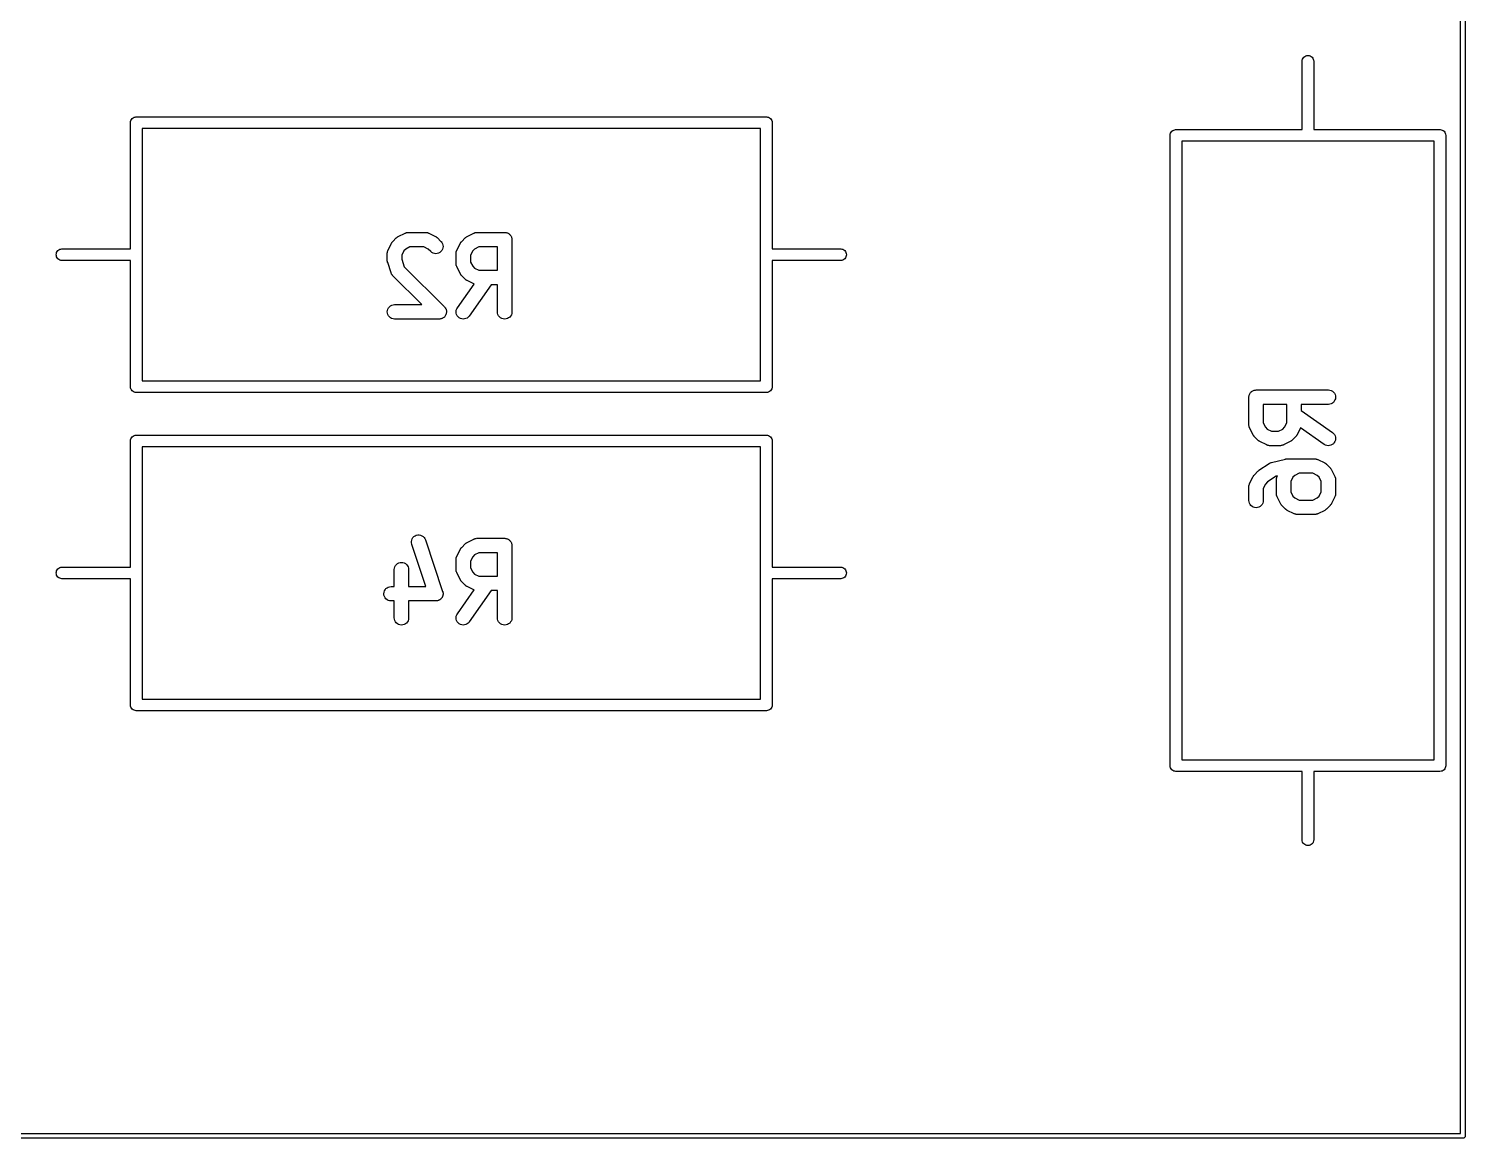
# Model space of a CAD drawing. Extents: x 19 to 116, y -142 to -17.
# Drawn here: x 100.52 to 115.42, y -142.26 to -130.75 of the extents above; entities that cross this region are included whole.
import ezdxf

# ---------------------------------------------------------------- set-up
doc = ezdxf.new("R2010")
doc.units = 0
doc.layers.add('BLACK', color=7, linetype='CONTINUOUS')

msp = doc.modelspace()

# ---------------------------------------------------------------- linework, layer by layer
at = {"layer": 'BLACK', "linetype": 'CONTINUOUS'}
for p, q in [((115.425, -16.6812), (115.425, -142.239)), ((115.375, -142.215), (115.375, -16.705)), ((113.742, -131.055), (113.749, -131.045)), ((113.749, -131.045), (113.759, -131.038)), ((113.759, -131.038), (113.769, -131.032)), ((113.769, -131.032), (113.78, -131.029)), ((113.78, -131.029), (113.792, -131.028)), ((113.792, -131.028), (113.804, -131.029)), ((113.804, -131.029), (113.815, -131.032)), ((113.815, -131.032), (113.825, -131.038)), ((113.825, -131.038), (113.835, -131.045)), ((113.835, -131.045), (113.842, -131.055)), ((113.732, -131.085), (113.733, -131.076)), ((113.732, -131.798), (113.732, -131.085)), ((113.733, -131.076), (113.736, -131.065)), ((113.736, -131.065), (113.742, -131.055)), ((113.842, -131.055), (113.848, -131.065)), ((113.848, -131.065), (113.851, -131.076)), ((113.851, -131.076), (113.852, -131.085)), ((113.852, -131.085), (113.852, -131.798)), ((101.572, -131.726), (101.573, -131.714)), ((101.572, -131.729), (101.572, -131.726)), ((101.572, -133.036), (101.572, -131.729)), ((101.573, -131.714), (101.576, -131.703)), ((101.576, -131.703), (101.582, -131.693)), ((101.582, -131.693), (101.589, -131.683)), ((101.589, -131.683), (101.599, -131.676)), ((101.599, -131.676), (101.609, -131.67)), ((101.609, -131.67), (101.62, -131.667)), ((101.62, -131.667), (101.629, -131.666)), ((101.629, -131.666), (101.629, -131.666)), ((101.629, -131.666), (101.632, -131.666)), ((101.632, -131.666), (101.635, -131.666)), ((101.635, -131.666), (108.169, -131.666)), ((101.692, -131.786), (101.692, -133.093)), ((108.112, -131.786), (101.692, -131.786)), ((108.112, -133.093), (108.112, -131.786)), ((108.169, -131.666), (108.172, -131.666)), ((108.172, -131.666), (108.175, -131.666)), ((108.175, -131.666), (108.175, -131.666)), ((108.175, -131.666), (108.184, -131.667)), ((108.184, -131.667), (108.195, -131.67)), ((108.195, -131.67), (108.205, -131.676)), ((108.205, -131.676), (108.215, -131.683)), ((108.215, -131.683), (108.222, -131.693)), ((108.222, -131.693), (108.228, -131.703)), ((108.228, -131.703), (108.231, -131.714)), ((108.231, -131.714), (108.232, -131.726)), ((108.232, -131.726), (108.232, -131.729)), ((108.232, -131.729), (108.232, -133.036)), ((112.362, -131.858), (112.363, -131.846)), ((112.362, -131.861), (112.362, -131.858)), ((112.362, -138.395), (112.362, -131.861)), ((112.363, -131.846), (112.366, -131.835)), ((112.366, -131.835), (112.372, -131.825)), ((112.372, -131.825), (112.379, -131.815)), ((112.379, -131.815), (112.389, -131.808)), ((112.389, -131.808), (112.399, -131.802)), ((112.399, -131.802), (112.41, -131.799)), ((112.41, -131.799), (112.419, -131.798)), ((112.419, -131.798), (112.419, -131.798)), ((112.419, -131.798), (112.422, -131.798)), ((112.422, -131.798), (112.425, -131.798)), ((112.425, -131.798), (113.732, -131.798)), ((113.789, -131.918), (112.482, -131.918)), ((112.482, -131.918), (112.482, -138.338)), ((113.792, -131.918), (113.789, -131.918)), ((113.795, -131.918), (113.792, -131.918)), ((115.102, -131.918), (113.795, -131.918)), ((113.852, -131.798), (115.159, -131.798)), ((115.102, -138.338), (115.102, -131.918)), ((115.159, -131.798), (115.162, -131.798)), ((115.162, -131.798), (115.165, -131.798)), ((115.165, -131.798), (115.165, -131.798)), ((115.165, -131.798), (115.174, -131.799)), ((115.174, -131.799), (115.185, -131.802)), ((115.185, -131.802), (115.195, -131.808)), ((115.195, -131.808), (115.205, -131.815)), ((115.205, -131.815), (115.212, -131.825)), ((115.212, -131.825), (115.218, -131.835)), ((115.218, -131.835), (115.221, -131.846)), ((115.221, -131.846), (115.222, -131.858)), ((115.222, -131.858), (115.222, -131.861)), ((115.222, -131.861), (115.222, -138.395)), ((104.246, -133.049), (104.281, -132.977)), ((104.281, -132.977), (104.282, -132.976)), ((104.282, -132.976), (104.284, -132.973)), ((104.284, -132.973), (104.286, -132.969)), ((104.286, -132.969), (104.288, -132.967)), ((104.288, -132.967), (104.29, -132.964)), ((104.29, -132.964), (104.293, -132.961)), ((104.293, -132.961), (104.295, -132.958)), ((104.295, -132.958), (104.331, -132.922)), ((104.331, -132.922), (104.332, -132.921)), ((104.332, -132.921), (104.335, -132.919)), ((104.335, -132.919), (104.338, -132.916)), ((104.338, -132.916), (104.341, -132.914)), ((104.341, -132.914), (104.343, -132.912)), ((104.343, -132.912), (104.347, -132.91)), ((104.347, -132.91), (104.351, -132.908)), ((104.351, -132.908), (104.422, -132.872)), ((104.422, -132.872), (104.423, -132.872)), ((104.423, -132.872), (104.425, -132.871)), ((104.425, -132.871), (104.427, -132.87)), ((104.427, -132.87), (104.432, -132.868)), ((104.432, -132.868), (104.437, -132.867)), ((104.437, -132.867), (104.439, -132.866)), ((104.439, -132.866), (104.441, -132.866)), ((104.441, -132.866), (104.446, -132.865)), ((104.446, -132.865), (104.451, -132.864)), ((104.451, -132.864), (104.453, -132.864)), ((104.453, -132.864), (104.456, -132.864)), ((104.456, -132.864), (104.634, -132.864)), ((104.634, -132.864), (104.635, -132.864)), ((104.635, -132.864), (104.637, -132.865)), ((104.637, -132.865), (104.64, -132.864)), ((104.64, -132.864), (104.645, -132.865)), ((104.645, -132.865), (104.65, -132.866)), ((104.65, -132.866), (104.652, -132.867)), ((104.652, -132.867), (104.654, -132.867)), ((104.654, -132.867), (104.659, -132.869)), ((104.659, -132.869), (104.664, -132.87)), ((104.664, -132.87), (104.666, -132.871)), ((104.666, -132.871), (104.668, -132.872)), ((104.668, -132.872), (104.739, -132.908)), ((104.739, -132.908), (104.74, -132.908)), ((104.74, -132.908), (104.744, -132.911)), ((104.744, -132.911), (104.747, -132.913)), ((104.747, -132.913), (104.75, -132.915)), ((104.75, -132.915), (104.752, -132.916)), ((104.752, -132.916), (104.755, -132.919)), ((104.755, -132.919), (104.759, -132.922)), ((104.759, -132.922), (104.794, -132.958)), ((104.794, -132.958), (104.795, -132.958)), ((104.795, -132.958), (104.804, -132.97)), ((104.804, -132.97), (104.811, -132.983)), ((104.811, -132.983), (104.815, -132.997)), ((104.96, -133.049), (104.996, -132.977)), ((104.996, -132.976), (104.998, -132.973)), ((104.996, -132.977), (104.996, -132.976)), ((104.998, -132.973), (105, -132.969)), ((105, -132.969), (105.002, -132.967)), ((105.002, -132.967), (105.004, -132.964)), ((105.004, -132.964), (105.007, -132.961)), ((105.007, -132.961), (105.01, -132.958)), ((105.01, -132.958), (105.045, -132.922)), ((105.045, -132.922), (105.046, -132.921)), ((105.046, -132.921), (105.049, -132.919)), ((105.049, -132.919), (105.052, -132.916)), ((105.052, -132.916), (105.055, -132.914)), ((105.055, -132.914), (105.058, -132.912)), ((105.058, -132.912), (105.061, -132.91)), ((105.061, -132.91), (105.065, -132.908)), ((105.065, -132.908), (105.136, -132.872)), ((105.136, -132.872), (105.137, -132.872)), ((105.137, -132.872), (105.139, -132.871)), ((105.139, -132.871), (105.141, -132.87)), ((105.141, -132.87), (105.146, -132.868)), ((105.146, -132.868), (105.151, -132.867)), ((105.151, -132.867), (105.153, -132.866)), ((105.153, -132.866), (105.155, -132.866)), ((105.155, -132.866), (105.16, -132.865)), ((105.16, -132.865), (105.165, -132.864)), ((105.165, -132.864), (105.168, -132.864)), ((105.168, -132.864), (105.17, -132.864)), ((105.17, -132.864), (105.456, -132.864)), ((105.456, -132.864), (105.456, -132.864)), ((105.456, -132.864), (105.456, -132.864)), ((105.456, -132.864), (105.457, -132.864)), ((105.456, -132.864), (105.456, -132.864)), ((105.457, -132.864), (105.464, -132.865)), ((105.464, -132.865), (105.471, -132.866)), ((105.471, -132.866), (105.471, -132.866)), ((105.471, -132.866), (105.471, -132.866)), ((105.471, -132.866), (105.478, -132.868)), ((105.478, -132.868), (105.485, -132.87)), ((105.485, -132.87), (105.485, -132.87)), ((105.485, -132.87), (105.485, -132.87)), ((105.485, -132.87), (105.491, -132.874)), ((105.491, -132.874), (105.498, -132.877)), ((105.498, -132.877), (105.498, -132.877)), ((105.498, -132.877), (105.498, -132.877)), ((105.498, -132.877), (105.503, -132.882)), ((105.503, -132.882), (105.509, -132.886)), ((105.509, -132.886), (105.509, -132.887)), ((105.509, -132.887), (105.509, -132.887)), ((105.509, -132.887), (105.514, -132.892)), ((105.514, -132.892), (105.518, -132.898)), ((105.518, -132.898), (105.518, -132.898)), ((105.518, -132.898), (105.518, -132.898)), ((105.518, -132.898), (105.522, -132.904)), ((105.522, -132.904), (105.525, -132.911)), ((105.525, -132.911), (105.525, -132.911)), ((105.525, -132.911), (105.525, -132.911)), ((105.525, -132.911), (105.527, -132.918)), ((105.527, -132.918), (105.529, -132.925)), ((105.529, -132.925), (105.529, -132.925)), ((105.529, -132.925), (105.529, -132.925)), ((105.529, -132.925), (105.53, -132.932)), ((105.53, -132.932), (105.531, -132.939)), ((105.531, -132.939), (105.531, -133.689)), ((100.802, -133.096), (100.803, -133.084)), ((100.803, -133.108), (100.802, -133.096)), ((100.803, -133.084), (100.806, -133.073)), ((100.806, -133.119), (100.803, -133.108)), ((100.806, -133.073), (100.812, -133.063)), ((100.812, -133.129), (100.806, -133.119)), ((100.812, -133.063), (100.819, -133.053)), ((100.819, -133.139), (100.812, -133.129)), ((100.819, -133.053), (100.829, -133.046)), ((100.829, -133.046), (100.839, -133.04)), ((100.839, -133.04), (100.85, -133.037)), ((100.85, -133.037), (100.859, -133.036)), ((100.859, -133.036), (101.572, -133.036)), ((101.692, -133.093), (101.692, -133.096)), ((101.692, -133.096), (101.692, -133.099)), ((101.692, -133.099), (101.692, -134.406)), ((104.238, -133.077), (104.239, -133.072)), ((104.238, -133.079), (104.238, -133.077)), ((104.238, -133.081), (104.238, -133.079)), ((104.238, -133.082), (104.238, -133.081)), ((104.238, -133.154), (104.238, -133.082)), ((104.239, -133.067), (104.24, -133.064)), ((104.239, -133.072), (104.239, -133.067)), ((104.24, -133.062), (104.242, -133.057)), ((104.24, -133.064), (104.24, -133.062)), ((104.242, -133.057), (104.244, -133.053)), ((104.244, -133.053), (104.245, -133.051)), ((104.245, -133.051), (104.246, -133.049)), ((104.41, -133.055), (104.388, -133.1)), ((104.388, -133.1), (104.388, -133.141)), ((104.429, -133.037), (104.41, -133.055)), ((104.473, -133.014), (104.429, -133.037)), ((104.616, -133.014), (104.473, -133.014)), ((104.661, -133.037), (104.616, -133.014)), ((104.688, -133.064), (104.661, -133.037)), ((104.7, -133.073), (104.688, -133.064)), ((104.712, -133.08), (104.7, -133.073)), ((104.726, -133.084), (104.712, -133.08)), ((104.741, -133.086), (104.726, -133.084)), ((104.756, -133.084), (104.741, -133.086)), ((104.77, -133.08), (104.756, -133.084)), ((104.783, -133.073), (104.77, -133.08)), ((104.794, -133.064), (104.783, -133.073)), ((104.803, -133.053), (104.794, -133.064)), ((104.81, -133.04), (104.803, -133.053)), ((104.815, -133.026), (104.81, -133.04)), ((104.815, -132.997), (104.816, -133.011)), ((104.816, -133.011), (104.815, -133.026)), ((104.952, -133.077), (104.953, -133.072)), ((104.952, -133.079), (104.952, -133.077)), ((104.952, -133.081), (104.952, -133.079)), ((104.952, -133.082), (104.952, -133.081)), ((104.952, -133.189), (104.952, -133.082)), ((104.953, -133.072), (104.954, -133.067)), ((104.954, -133.064), (104.955, -133.062)), ((104.954, -133.067), (104.954, -133.064)), ((104.955, -133.062), (104.957, -133.057)), ((104.957, -133.057), (104.958, -133.053)), ((104.958, -133.053), (104.959, -133.051)), ((104.959, -133.051), (104.96, -133.049)), ((105.124, -133.055), (105.102, -133.1)), ((105.102, -133.1), (105.102, -133.172)), ((105.143, -133.037), (105.124, -133.055)), ((105.188, -133.014), (105.143, -133.037)), ((105.381, -133.014), (105.188, -133.014)), ((105.381, -133.257), (105.381, -133.014)), ((108.112, -133.096), (108.112, -133.093)), ((108.112, -133.099), (108.112, -133.096)), ((108.112, -134.406), (108.112, -133.099)), ((108.232, -133.036), (108.945, -133.036)), ((108.945, -133.036), (108.954, -133.037)), ((108.954, -133.037), (108.965, -133.04)), ((108.965, -133.04), (108.975, -133.046)), ((108.975, -133.046), (108.985, -133.053)), ((108.985, -133.053), (108.992, -133.063)), ((108.992, -133.129), (108.985, -133.139)), ((108.992, -133.063), (108.998, -133.073)), ((108.998, -133.119), (108.992, -133.129)), ((108.998, -133.073), (109.001, -133.084)), ((109.001, -133.108), (108.998, -133.119)), ((109.001, -133.084), (109.002, -133.096)), ((109.002, -133.096), (109.001, -133.108)), ((100.829, -133.146), (100.819, -133.139)), ((100.839, -133.152), (100.829, -133.146)), ((100.85, -133.155), (100.839, -133.152)), ((100.859, -133.156), (100.85, -133.155)), ((101.572, -133.156), (100.859, -133.156)), ((101.572, -134.463), (101.572, -133.156)), ((104.238, -133.158), (104.238, -133.154)), ((104.238, -133.162), (104.238, -133.158)), ((104.239, -133.165), (104.238, -133.162)), ((104.239, -133.168), (104.239, -133.165)), ((104.24, -133.172), (104.239, -133.168)), ((104.241, -133.176), (104.24, -133.172)), ((104.242, -133.177), (104.241, -133.176)), ((104.277, -133.284), (104.242, -133.177)), ((104.388, -133.141), (104.414, -133.22)), ((104.414, -133.22), (104.83, -133.636)), ((104.952, -133.191), (104.952, -133.189)), ((104.952, -133.194), (104.952, -133.191)), ((104.953, -133.199), (104.952, -133.194)), ((104.953, -133.204), (104.953, -133.199)), ((104.954, -133.206), (104.953, -133.204)), ((104.954, -133.208), (104.954, -133.206)), ((104.956, -133.213), (104.954, -133.208)), ((104.958, -133.218), (104.956, -133.213)), ((104.959, -133.22), (104.958, -133.218)), ((104.959, -133.222), (104.959, -133.22)), ((104.96, -133.223), (104.959, -133.222)), ((104.996, -133.294), (104.96, -133.223)), ((105.102, -133.172), (105.124, -133.216)), ((105.124, -133.216), (105.143, -133.235)), ((105.143, -133.235), (105.188, -133.257)), ((105.188, -133.257), (105.381, -133.257)), ((108.945, -133.156), (108.232, -133.156)), ((108.232, -133.156), (108.232, -134.463)), ((108.954, -133.155), (108.945, -133.156)), ((108.965, -133.152), (108.954, -133.155)), ((108.975, -133.146), (108.965, -133.152)), ((108.985, -133.139), (108.975, -133.146)), ((104.278, -133.286), (104.277, -133.284)), ((104.279, -133.289), (104.278, -133.286)), ((104.281, -133.293), (104.279, -133.289)), ((104.283, -133.298), (104.281, -133.293)), ((104.285, -133.3), (104.283, -133.298)), ((104.286, -133.302), (104.285, -133.3)), ((104.289, -133.306), (104.286, -133.302)), ((104.292, -133.31), (104.289, -133.306)), ((104.293, -133.311), (104.292, -133.31)), ((104.295, -133.313), (104.293, -133.311)), ((104.295, -133.314), (104.295, -133.313)), ((104.596, -133.614), (104.295, -133.314)), ((104.966, -133.646), (105.138, -133.4)), ((104.998, -133.298), (104.996, -133.294)), ((105, -133.302), (104.998, -133.298)), ((105.002, -133.304), (105, -133.302)), ((105.003, -133.307), (105.002, -133.304)), ((105.006, -133.31), (105.003, -133.307)), ((105.009, -133.313), (105.006, -133.31)), ((105.01, -133.314), (105.009, -133.313)), ((105.045, -133.349), (105.01, -133.314)), ((105.049, -133.352), (105.045, -133.349)), ((105.052, -133.355), (105.049, -133.352)), ((105.054, -133.357), (105.052, -133.355)), ((105.057, -133.359), (105.054, -133.357)), ((105.06, -133.361), (105.057, -133.359)), ((105.064, -133.363), (105.06, -133.361)), ((105.065, -133.364), (105.064, -133.363)), ((105.136, -133.399), (105.065, -133.364)), ((105.316, -133.407), (105.088, -133.732)), ((105.138, -133.4), (105.136, -133.399)), ((105.381, -133.407), (105.316, -133.407)), ((105.381, -133.689), (105.381, -133.407)), ((104.238, -133.689), (104.239, -133.674)), ((104.239, -133.703), (104.238, -133.689)), ((104.239, -133.674), (104.244, -133.66)), ((104.243, -133.717), (104.239, -133.703)), ((104.25, -133.73), (104.243, -133.717)), ((104.244, -133.66), (104.251, -133.647)), ((104.259, -133.742), (104.25, -133.73)), ((104.251, -133.647), (104.26, -133.636)), ((104.26, -133.636), (104.271, -133.627)), ((104.271, -133.627), (104.284, -133.62)), ((104.284, -133.62), (104.298, -133.616)), ((104.298, -133.616), (104.313, -133.614)), ((104.313, -133.614), (104.596, -133.614)), ((104.83, -133.636), (104.831, -133.637)), ((104.831, -133.637), (104.831, -133.637)), ((104.831, -133.637), (104.831, -133.637)), ((104.831, -133.637), (104.831, -133.637)), ((104.831, -133.637), (104.835, -133.643)), ((104.835, -133.643), (104.84, -133.648)), ((104.843, -133.725), (104.839, -133.731)), ((104.84, -133.648), (104.84, -133.648)), ((104.84, -133.648), (104.84, -133.648)), ((104.84, -133.648), (104.843, -133.655)), ((104.843, -133.655), (104.847, -133.661)), ((104.846, -133.719), (104.843, -133.725)), ((104.848, -133.711), (104.846, -133.718)), ((104.846, -133.718), (104.846, -133.718)), ((104.846, -133.718), (104.846, -133.719)), ((104.847, -133.661), (104.847, -133.661)), ((104.847, -133.661), (104.847, -133.661)), ((104.847, -133.661), (104.849, -133.668)), ((104.85, -133.705), (104.848, -133.711)), ((104.849, -133.668), (104.851, -133.675)), ((104.851, -133.697), (104.85, -133.704)), ((104.85, -133.704), (104.85, -133.704)), ((104.85, -133.704), (104.85, -133.705)), ((104.851, -133.675), (104.851, -133.675)), ((104.851, -133.675), (104.851, -133.675)), ((104.851, -133.675), (104.851, -133.683)), ((104.851, -133.683), (104.852, -133.69)), ((104.852, -133.69), (104.851, -133.697)), ((104.852, -133.69), (104.852, -133.69)), ((104.852, -133.69), (104.852, -133.69)), ((104.952, -133.687), (104.954, -133.673)), ((104.953, -133.702), (104.952, -133.687)), ((104.957, -133.716), (104.953, -133.702)), ((104.954, -133.673), (104.958, -133.659)), ((104.964, -133.729), (104.957, -133.716)), ((104.958, -133.659), (104.966, -133.646)), ((104.973, -133.741), (104.964, -133.729)), ((105.382, -133.704), (105.381, -133.689)), ((105.386, -133.718), (105.382, -133.704)), ((105.393, -133.731), (105.386, -133.718)), ((105.525, -133.719), (105.517, -133.732)), ((105.529, -133.705), (105.525, -133.719)), ((105.531, -133.69), (105.529, -133.705)), ((105.531, -133.689), (105.531, -133.69)), ((104.27, -133.751), (104.259, -133.742)), ((104.283, -133.758), (104.27, -133.751)), ((104.297, -133.763), (104.283, -133.758)), ((104.312, -133.764), (104.297, -133.763)), ((104.313, -133.764), (104.312, -133.764)), ((104.777, -133.764), (104.313, -133.764)), ((104.784, -133.764), (104.777, -133.764)), ((104.791, -133.763), (104.784, -133.764)), ((104.792, -133.763), (104.791, -133.763)), ((104.791, -133.763), (104.791, -133.763)), ((104.798, -133.761), (104.792, -133.763)), ((104.805, -133.759), (104.798, -133.761)), ((104.806, -133.759), (104.805, -133.759)), ((104.805, -133.759), (104.805, -133.759)), ((104.812, -133.755), (104.806, -133.759)), ((104.818, -133.752), (104.812, -133.755)), ((104.819, -133.752), (104.818, -133.752)), ((104.818, -133.752), (104.818, -133.752)), ((104.824, -133.747), (104.819, -133.752)), ((104.83, -133.743), (104.824, -133.747)), ((104.834, -133.737), (104.83, -133.743)), ((104.83, -133.743), (104.83, -133.743)), ((104.83, -133.743), (104.83, -133.743)), ((104.839, -133.731), (104.834, -133.737)), ((104.839, -133.731), (104.839, -133.731)), ((104.839, -133.731), (104.839, -133.731)), ((104.984, -133.75), (104.973, -133.741)), ((104.996, -133.758), (104.984, -133.75)), ((105.01, -133.762), (104.996, -133.758)), ((105.025, -133.764), (105.01, -133.762)), ((105.039, -133.763), (105.025, -133.764)), ((105.053, -133.759), (105.039, -133.763)), ((105.067, -133.753), (105.053, -133.759)), ((105.078, -133.744), (105.067, -133.753)), ((105.088, -133.733), (105.078, -133.744)), ((105.088, -133.732), (105.088, -133.733)), ((105.402, -133.742), (105.393, -133.731)), ((105.414, -133.751), (105.402, -133.742)), ((105.427, -133.758), (105.414, -133.751)), ((105.44, -133.763), (105.427, -133.758)), ((105.455, -133.764), (105.44, -133.763)), ((105.47, -133.763), (105.455, -133.764)), ((105.484, -133.759), (105.47, -133.763)), ((105.497, -133.752), (105.484, -133.759)), ((105.508, -133.743), (105.497, -133.752)), ((105.517, -133.732), (105.508, -133.743)), ((101.572, -134.466), (101.572, -134.463)), ((101.573, -134.478), (101.572, -134.466)), ((101.692, -134.406), (108.112, -134.406)), ((108.232, -134.469), (108.231, -134.478)), ((108.232, -134.463), (108.232, -134.466)), ((108.232, -134.466), (108.232, -134.469)), ((108.232, -134.469), (108.232, -134.469)), ((101.576, -134.489), (101.573, -134.478)), ((101.58, -134.496), (101.576, -134.489)), ((101.582, -134.499), (101.58, -134.496)), ((101.589, -134.509), (101.582, -134.499)), ((101.599, -134.516), (101.589, -134.509)), ((101.609, -134.522), (101.599, -134.516)), ((101.62, -134.525), (101.609, -134.522)), ((101.632, -134.526), (101.62, -134.525)), ((101.635, -134.526), (101.632, -134.526)), ((108.169, -134.526), (101.635, -134.526)), ((108.172, -134.526), (108.169, -134.526)), ((108.184, -134.525), (108.172, -134.526)), ((108.195, -134.522), (108.184, -134.525)), ((108.205, -134.516), (108.195, -134.522)), ((108.215, -134.509), (108.205, -134.516)), ((108.222, -134.499), (108.215, -134.509)), ((108.228, -134.489), (108.222, -134.499)), ((108.231, -134.478), (108.228, -134.489)), ((113.179, -134.573), (113.18, -134.566)), ((113.179, -134.574), (113.179, -134.573)), ((113.179, -134.86), (113.179, -134.574)), ((113.179, -134.574), (113.179, -134.574)), ((113.179, -134.574), (113.179, -134.574)), ((113.179, -134.574), (113.179, -134.574)), ((113.18, -134.566), (113.181, -134.559)), ((113.181, -134.559), (113.183, -134.552)), ((113.181, -134.559), (113.181, -134.559)), ((113.181, -134.559), (113.181, -134.559)), ((113.183, -134.552), (113.185, -134.545)), ((113.185, -134.545), (113.189, -134.539)), ((113.185, -134.545), (113.185, -134.545)), ((113.185, -134.545), (113.185, -134.545)), ((113.189, -134.539), (113.192, -134.532)), ((113.192, -134.532), (113.197, -134.527)), ((113.192, -134.532), (113.192, -134.532)), ((113.192, -134.532), (113.192, -134.532)), ((113.197, -134.527), (113.201, -134.521)), ((113.201, -134.521), (113.202, -134.521)), ((113.202, -134.521), (113.207, -134.516)), ((113.202, -134.521), (113.202, -134.521)), ((113.207, -134.516), (113.213, -134.512)), ((113.213, -134.512), (113.219, -134.508)), ((113.213, -134.512), (113.213, -134.512)), ((113.213, -134.512), (113.213, -134.512)), ((113.219, -134.508), (113.226, -134.505)), ((113.226, -134.505), (113.233, -134.503)), ((113.226, -134.505), (113.226, -134.505)), ((113.226, -134.505), (113.226, -134.505)), ((113.233, -134.503), (113.24, -134.501)), ((113.24, -134.501), (113.247, -134.5)), ((113.24, -134.501), (113.24, -134.501)), ((113.24, -134.501), (113.24, -134.501)), ((113.247, -134.5), (113.254, -134.499)), ((113.254, -134.499), (114.004, -134.499)), ((114.004, -134.499), (114.005, -134.499)), ((114.005, -134.499), (114.02, -134.501)), ((114.02, -134.501), (114.034, -134.505)), ((114.034, -134.505), (114.047, -134.513)), ((114.047, -134.513), (114.058, -134.522)), ((114.066, -134.616), (114.057, -134.628)), ((114.058, -134.522), (114.067, -134.533)), ((114.073, -134.603), (114.066, -134.616)), ((114.067, -134.533), (114.074, -134.546)), ((114.078, -134.59), (114.073, -134.603)), ((114.074, -134.546), (114.078, -134.56)), ((114.078, -134.56), (114.079, -134.575)), ((114.079, -134.575), (114.078, -134.59)), ((113.329, -134.649), (113.329, -134.842)), ((113.572, -134.649), (113.329, -134.649)), ((113.572, -134.842), (113.572, -134.649)), ((114.004, -134.649), (113.722, -134.649)), ((113.722, -134.649), (113.722, -134.714)), ((113.722, -134.714), (114.047, -134.942)), ((114.019, -134.648), (114.004, -134.649)), ((114.033, -134.644), (114.019, -134.648)), ((114.046, -134.637), (114.033, -134.644)), ((114.057, -134.628), (114.046, -134.637)), ((113.179, -134.862), (113.179, -134.86)), ((113.179, -134.865), (113.179, -134.862)), ((113.18, -134.87), (113.179, -134.865)), ((113.181, -134.875), (113.18, -134.87)), ((113.181, -134.877), (113.181, -134.875)), ((113.182, -134.879), (113.181, -134.877)), ((113.183, -134.884), (113.182, -134.879)), ((113.185, -134.889), (113.183, -134.884)), ((113.186, -134.891), (113.185, -134.889)), ((113.187, -134.893), (113.186, -134.891)), ((113.187, -134.894), (113.187, -134.893)), ((113.223, -134.965), (113.187, -134.894)), ((113.329, -134.842), (113.352, -134.887)), ((113.352, -134.887), (113.37, -134.906)), ((113.37, -134.906), (113.415, -134.928)), ((113.487, -134.928), (113.531, -134.906)), ((113.531, -134.906), (113.55, -134.887)), ((113.55, -134.887), (113.572, -134.842)), ((113.714, -134.894), (113.679, -134.965)), ((113.715, -134.892), (113.714, -134.894)), ((113.961, -135.064), (113.715, -134.892)), ((101.572, -135.028), (101.573, -135.016)), ((101.572, -135.031), (101.572, -135.028)), ((101.572, -136.338), (101.572, -135.031)), ((101.573, -135.016), (101.576, -135.005)), ((101.576, -135.005), (101.582, -134.995)), ((101.582, -134.995), (101.589, -134.985)), ((101.589, -134.985), (101.599, -134.978)), ((101.599, -134.978), (101.609, -134.972)), ((101.609, -134.972), (101.62, -134.969)), ((101.62, -134.969), (101.629, -134.968)), ((101.629, -134.968), (101.629, -134.968)), ((101.629, -134.968), (101.632, -134.968)), ((101.632, -134.968), (101.635, -134.968)), ((101.635, -134.968), (108.169, -134.968)), ((108.169, -134.968), (108.172, -134.968)), ((108.172, -134.968), (108.175, -134.968)), ((108.175, -134.968), (108.175, -134.968)), ((108.175, -134.968), (108.184, -134.969)), ((108.184, -134.969), (108.195, -134.972)), ((108.195, -134.972), (108.205, -134.978)), ((108.205, -134.978), (108.215, -134.985)), ((108.215, -134.985), (108.222, -134.995)), ((108.222, -134.995), (108.228, -135.005)), ((108.228, -135.005), (108.231, -135.016)), ((108.231, -135.016), (108.232, -135.028)), ((108.232, -135.028), (108.232, -135.031)), ((108.232, -135.031), (108.232, -136.338)), ((113.225, -134.969), (113.223, -134.965)), ((113.227, -134.972), (113.225, -134.969)), ((113.229, -134.975), (113.227, -134.972)), ((113.231, -134.978), (113.229, -134.975)), ((113.234, -134.981), (113.231, -134.978)), ((113.236, -134.984), (113.234, -134.981)), ((113.237, -134.985), (113.236, -134.984)), ((113.273, -135.02), (113.237, -134.985)), ((113.276, -135.023), (113.273, -135.02)), ((113.279, -135.026), (113.276, -135.023)), ((113.282, -135.028), (113.279, -135.026)), ((113.284, -135.03), (113.282, -135.028)), ((113.288, -135.032), (113.284, -135.03)), ((113.291, -135.034), (113.288, -135.032)), ((113.292, -135.034), (113.291, -135.034)), ((113.364, -135.07), (113.292, -135.034)), ((113.366, -135.071), (113.364, -135.07)), ((113.368, -135.072), (113.366, -135.071)), ((113.415, -134.928), (113.487, -134.928)), ((113.535, -135.071), (113.533, -135.072)), ((113.537, -135.071), (113.535, -135.071)), ((113.538, -135.07), (113.537, -135.071)), ((113.609, -135.034), (113.538, -135.07)), ((113.613, -135.032), (113.609, -135.034)), ((113.617, -135.03), (113.613, -135.032)), ((113.619, -135.028), (113.617, -135.03)), ((113.622, -135.027), (113.619, -135.028)), ((113.625, -135.024), (113.622, -135.027)), ((113.628, -135.021), (113.625, -135.024)), ((113.629, -135.02), (113.628, -135.021)), ((113.664, -134.985), (113.629, -135.02)), ((113.667, -134.981), (113.664, -134.985)), ((113.67, -134.978), (113.667, -134.981)), ((113.672, -134.976), (113.67, -134.978)), ((113.674, -134.973), (113.672, -134.976)), ((113.676, -134.97), (113.674, -134.973)), ((113.678, -134.966), (113.676, -134.97)), ((113.679, -134.965), (113.678, -134.966)), ((113.974, -135.072), (113.961, -135.064)), ((114.044, -135.066), (114.031, -135.073)), ((114.056, -135.057), (114.044, -135.066)), ((114.047, -134.942), (114.048, -134.942)), ((114.048, -134.942), (114.059, -134.952)), ((114.065, -135.046), (114.056, -135.057)), ((114.059, -134.952), (114.068, -134.963)), ((114.073, -135.034), (114.065, -135.046)), ((114.068, -134.963), (114.074, -134.977)), ((114.077, -135.02), (114.073, -135.034)), ((114.074, -134.977), (114.078, -134.991)), ((114.079, -135.005), (114.077, -135.02)), ((114.078, -134.991), (114.079, -135.005)), ((101.692, -135.088), (101.692, -136.395)), ((108.112, -135.088), (101.692, -135.088)), ((108.112, -136.395), (108.112, -135.088)), ((113.372, -135.073), (113.368, -135.072)), ((113.377, -135.075), (113.372, -135.073)), ((113.379, -135.076), (113.377, -135.075)), ((113.382, -135.076), (113.379, -135.076)), ((113.387, -135.077), (113.382, -135.076)), ((113.392, -135.078), (113.387, -135.077)), ((113.394, -135.078), (113.392, -135.078)), ((113.396, -135.078), (113.394, -135.078)), ((113.397, -135.078), (113.396, -135.078)), ((113.504, -135.078), (113.397, -135.078)), ((113.415, -135.252), (113.558, -135.216)), ((113.506, -135.078), (113.504, -135.078)), ((113.509, -135.078), (113.506, -135.078)), ((113.514, -135.077), (113.509, -135.078)), ((113.519, -135.077), (113.514, -135.077)), ((113.521, -135.076), (113.519, -135.077)), ((113.523, -135.076), (113.521, -135.076)), ((113.528, -135.074), (113.523, -135.076)), ((113.533, -135.072), (113.528, -135.074)), ((113.558, -135.216), (113.559, -135.216)), ((113.559, -135.216), (113.56, -135.216)), ((113.56, -135.216), (113.561, -135.215)), ((113.561, -135.215), (113.567, -135.215)), ((113.567, -135.215), (113.573, -135.214)), ((113.573, -135.214), (113.574, -135.214)), ((113.574, -135.214), (113.576, -135.214)), ((113.576, -135.214), (113.861, -135.214)), ((113.861, -135.214), (113.862, -135.214)), ((113.862, -135.214), (113.865, -135.214)), ((113.865, -135.214), (113.867, -135.214)), ((113.867, -135.214), (113.872, -135.215)), ((113.872, -135.215), (113.877, -135.215)), ((113.877, -135.215), (113.879, -135.216)), ((113.879, -135.216), (113.881, -135.216)), ((113.881, -135.216), (113.886, -135.218)), ((113.886, -135.218), (113.891, -135.22)), ((113.891, -135.22), (113.893, -135.221)), ((113.988, -135.076), (113.974, -135.072)), ((114.002, -135.078), (113.988, -135.076)), ((114.017, -135.077), (114.002, -135.078)), ((114.031, -135.073), (114.017, -135.077)), ((113.237, -135.379), (113.273, -135.343)), ((113.273, -135.342), (113.279, -135.338)), ((113.273, -135.343), (113.273, -135.342)), ((113.273, -135.343), (113.273, -135.343)), ((113.273, -135.343), (113.273, -135.343)), ((113.273, -135.343), (113.273, -135.343)), ((113.279, -135.338), (113.284, -135.333)), ((113.284, -135.333), (113.391, -135.262)), ((113.391, -135.262), (113.392, -135.261)), ((113.392, -135.261), (113.397, -135.259)), ((113.397, -135.259), (113.401, -135.257)), ((113.401, -135.257), (113.403, -135.256)), ((113.403, -135.256), (113.405, -135.255)), ((113.405, -135.255), (113.41, -135.253)), ((113.41, -135.253), (113.415, -135.252)), ((113.701, -135.364), (113.656, -135.386)), ((113.844, -135.364), (113.701, -135.364)), ((113.888, -135.386), (113.844, -135.364)), ((113.893, -135.221), (113.895, -135.222)), ((113.895, -135.222), (113.966, -135.257)), ((113.966, -135.257), (113.967, -135.258)), ((113.967, -135.258), (113.971, -135.26)), ((113.971, -135.26), (113.975, -135.262)), ((113.975, -135.262), (113.977, -135.264)), ((113.977, -135.264), (113.98, -135.266)), ((113.98, -135.266), (113.983, -135.269)), ((113.983, -135.269), (113.986, -135.271)), ((113.986, -135.271), (114.022, -135.307)), ((114.022, -135.307), (114.022, -135.308)), ((114.022, -135.308), (114.025, -135.311)), ((114.025, -135.311), (114.028, -135.314)), ((114.028, -135.314), (114.03, -135.317)), ((114.03, -135.317), (114.031, -135.319)), ((114.031, -135.319), (114.033, -135.323)), ((114.033, -135.323), (114.036, -135.327)), ((114.036, -135.327), (114.071, -135.398)), ((113.179, -135.498), (113.18, -135.492)), ((113.18, -135.5), (113.179, -135.498)), ((113.179, -135.502), (113.18, -135.5)), ((113.179, -135.503), (113.179, -135.502)), ((113.179, -135.646), (113.179, -135.503)), ((113.18, -135.492), (113.181, -135.487)), ((113.181, -135.487), (113.182, -135.485)), ((113.182, -135.483), (113.184, -135.478)), ((113.182, -135.485), (113.182, -135.483)), ((113.184, -135.478), (113.185, -135.473)), ((113.185, -135.473), (113.186, -135.472)), ((113.186, -135.472), (113.187, -135.469)), ((113.187, -135.469), (113.223, -135.398)), ((113.223, -135.397), (113.226, -135.394)), ((113.223, -135.398), (113.223, -135.397)), ((113.226, -135.394), (113.228, -135.39)), ((113.228, -135.39), (113.23, -135.387)), ((113.23, -135.387), (113.231, -135.385)), ((113.231, -135.385), (113.234, -135.382)), ((113.234, -135.382), (113.237, -135.379)), ((113.352, -135.476), (113.329, -135.521)), ((113.373, -135.454), (113.352, -135.476)), ((113.464, -135.394), (113.373, -135.454)), ((113.477, -135.391), (113.464, -135.394)), ((113.465, -135.426), (113.466, -135.421)), ((113.465, -135.428), (113.465, -135.426)), ((113.465, -135.431), (113.465, -135.428)), ((113.465, -135.432), (113.465, -135.431)), ((113.465, -135.574), (113.465, -135.432)), ((113.466, -135.421), (113.467, -135.416)), ((113.467, -135.414), (113.468, -135.412)), ((113.467, -135.416), (113.467, -135.414)), ((113.468, -135.412), (113.47, -135.407)), ((113.47, -135.407), (113.471, -135.402)), ((113.471, -135.402), (113.472, -135.4)), ((113.472, -135.4), (113.473, -135.398)), ((113.473, -135.398), (113.477, -135.391)), ((113.637, -135.405), (113.615, -135.449)), ((113.615, -135.449), (113.615, -135.557)), ((113.656, -135.386), (113.637, -135.405)), ((113.907, -135.405), (113.888, -135.386)), ((113.929, -135.449), (113.907, -135.405)), ((113.929, -135.557), (113.929, -135.449)), ((114.071, -135.398), (114.072, -135.399)), ((114.072, -135.399), (114.073, -135.401)), ((114.073, -135.401), (114.074, -135.403)), ((114.074, -135.403), (114.075, -135.408)), ((114.075, -135.408), (114.077, -135.413)), ((114.077, -135.413), (114.077, -135.415)), ((114.077, -135.415), (114.078, -135.417)), ((114.078, -135.417), (114.078, -135.422)), ((114.078, -135.422), (114.079, -135.427)), ((114.079, -135.427), (114.079, -135.429)), ((114.079, -135.429), (114.079, -135.432)), ((114.079, -135.432), (114.079, -135.574)), ((113.181, -135.66), (113.179, -135.646)), ((113.185, -135.674), (113.181, -135.66)), ((113.328, -135.661), (113.323, -135.675)), ((113.329, -135.647), (113.328, -135.661)), ((113.329, -135.521), (113.329, -135.646)), ((113.329, -135.646), (113.329, -135.647)), ((113.465, -135.577), (113.465, -135.574)), ((113.465, -135.579), (113.465, -135.577)), ((113.466, -135.584), (113.465, -135.579)), ((113.466, -135.589), (113.466, -135.584)), ((113.467, -135.591), (113.466, -135.589)), ((113.467, -135.593), (113.467, -135.591)), ((113.469, -135.598), (113.467, -135.593)), ((113.471, -135.603), (113.469, -135.598)), ((113.472, -135.605), (113.471, -135.603)), ((113.472, -135.607), (113.472, -135.605)), ((113.473, -135.608), (113.472, -135.607)), ((113.509, -135.679), (113.473, -135.608)), ((113.615, -135.557), (113.637, -135.601)), ((113.637, -135.601), (113.656, -135.62)), ((113.656, -135.62), (113.701, -135.642)), ((113.701, -135.642), (113.844, -135.642)), ((113.844, -135.642), (113.888, -135.62)), ((113.888, -135.62), (113.907, -135.601)), ((113.907, -135.601), (113.929, -135.557)), ((114.071, -135.608), (114.036, -135.679)), ((114.072, -135.606), (114.071, -135.608)), ((114.073, -135.604), (114.072, -135.606)), ((114.075, -135.599), (114.073, -135.604)), ((114.077, -135.594), (114.075, -135.599)), ((114.078, -135.59), (114.077, -135.592)), ((114.077, -135.592), (114.077, -135.594)), ((114.079, -135.58), (114.078, -135.585)), ((114.078, -135.585), (114.078, -135.59)), ((114.079, -135.574), (114.079, -135.575)), ((114.079, -135.575), (114.079, -135.578)), ((114.079, -135.578), (114.079, -135.58)), ((113.192, -135.687), (113.185, -135.674)), ((113.201, -135.699), (113.192, -135.687)), ((113.212, -135.708), (113.201, -135.699)), ((113.225, -135.715), (113.212, -135.708)), ((113.239, -135.719), (113.225, -135.715)), ((113.254, -135.721), (113.239, -135.719)), ((113.268, -135.72), (113.254, -135.721)), ((113.282, -135.715), (113.268, -135.72)), ((113.295, -135.709), (113.282, -135.715)), ((113.307, -135.699), (113.295, -135.709)), ((113.316, -135.688), (113.307, -135.699)), ((113.323, -135.675), (113.316, -135.688)), ((113.511, -135.683), (113.509, -135.679)), ((113.513, -135.687), (113.511, -135.683)), ((113.515, -135.689), (113.513, -135.687)), ((113.516, -135.692), (113.515, -135.689)), ((113.519, -135.695), (113.516, -135.692)), ((113.522, -135.698), (113.519, -135.695)), ((113.523, -135.699), (113.522, -135.698)), ((113.558, -135.735), (113.523, -135.699)), ((113.562, -135.737), (113.558, -135.735)), ((113.565, -135.74), (113.562, -135.737)), ((113.567, -135.742), (113.565, -135.74)), ((113.57, -135.744), (113.567, -135.742)), ((113.573, -135.746), (113.57, -135.744)), ((113.577, -135.748), (113.573, -135.746)), ((113.578, -135.749), (113.577, -135.748)), ((113.649, -135.784), (113.578, -135.749)), ((113.651, -135.785), (113.649, -135.784)), ((113.653, -135.786), (113.651, -135.785)), ((113.658, -135.788), (113.653, -135.786)), ((113.663, -135.79), (113.658, -135.788)), ((113.665, -135.79), (113.663, -135.79)), ((113.667, -135.791), (113.665, -135.79)), ((113.672, -135.791), (113.667, -135.791)), ((113.677, -135.792), (113.672, -135.791)), ((113.68, -135.792), (113.677, -135.792)), ((113.682, -135.792), (113.68, -135.792)), ((113.683, -135.792), (113.682, -135.792)), ((113.861, -135.792), (113.683, -135.792)), ((113.864, -135.792), (113.861, -135.792)), ((113.866, -135.792), (113.864, -135.792)), ((113.871, -135.791), (113.866, -135.792)), ((113.876, -135.791), (113.871, -135.791)), ((113.878, -135.79), (113.876, -135.791)), ((113.88, -135.79), (113.878, -135.79)), ((113.885, -135.788), (113.88, -135.79)), ((113.89, -135.787), (113.885, -135.788)), ((113.892, -135.786), (113.89, -135.787)), ((113.894, -135.785), (113.892, -135.786)), ((113.895, -135.784), (113.894, -135.785)), ((113.966, -135.749), (113.895, -135.784)), ((113.97, -135.746), (113.966, -135.749)), ((113.974, -135.744), (113.97, -135.746)), ((113.976, -135.743), (113.974, -135.744)), ((113.979, -135.741), (113.976, -135.743)), ((113.982, -135.738), (113.979, -135.741)), ((113.985, -135.735), (113.982, -135.738)), ((113.986, -135.735), (113.985, -135.735)), ((114.022, -135.699), (113.986, -135.735)), ((114.024, -135.696), (114.022, -135.699)), ((114.027, -135.693), (114.024, -135.696)), ((114.029, -135.69), (114.027, -135.693)), ((114.031, -135.688), (114.029, -135.69)), ((114.033, -135.684), (114.031, -135.688)), ((114.035, -135.68), (114.033, -135.684)), ((114.036, -135.679), (114.035, -135.68)), ((104.488, -136.072), (104.491, -136.058)), ((104.488, -136.087), (104.488, -136.072)), ((104.491, -136.101), (104.488, -136.087)), ((104.491, -136.058), (104.496, -136.044)), ((104.492, -136.102), (104.491, -136.101)), ((104.637, -136.539), (104.492, -136.102)), ((104.496, -136.044), (104.504, -136.032)), ((104.504, -136.032), (104.514, -136.021)), ((104.514, -136.021), (104.526, -136.013)), ((104.526, -136.013), (104.539, -136.007)), ((104.539, -136.007), (104.554, -136.004)), ((104.554, -136.004), (104.568, -136.004)), ((104.568, -136.004), (104.583, -136.006)), ((104.583, -136.006), (104.596, -136.012)), ((104.596, -136.012), (104.609, -136.019)), ((104.609, -136.019), (104.619, -136.03)), ((104.619, -136.03), (104.628, -136.041)), ((104.628, -136.041), (104.634, -136.055)), ((104.634, -136.055), (104.812, -136.591)), ((105.01, -136.133), (105.045, -136.097)), ((105.045, -136.097), (105.046, -136.096)), ((105.046, -136.096), (105.049, -136.094)), ((105.049, -136.094), (105.052, -136.091)), ((105.052, -136.091), (105.055, -136.089)), ((105.055, -136.089), (105.058, -136.087)), ((105.058, -136.087), (105.061, -136.085)), ((105.061, -136.085), (105.065, -136.083)), ((105.065, -136.083), (105.136, -136.047)), ((105.136, -136.047), (105.137, -136.047)), ((105.137, -136.047), (105.139, -136.046)), ((105.139, -136.046), (105.141, -136.045)), ((105.141, -136.045), (105.146, -136.043)), ((105.146, -136.043), (105.151, -136.042)), ((105.151, -136.042), (105.153, -136.041)), ((105.153, -136.041), (105.155, -136.041)), ((105.155, -136.041), (105.16, -136.04)), ((105.16, -136.04), (105.165, -136.039)), ((105.165, -136.039), (105.168, -136.04)), ((105.168, -136.04), (105.17, -136.039)), ((105.17, -136.039), (105.456, -136.039)), ((105.456, -136.039), (105.456, -136.039)), ((105.456, -136.039), (105.456, -136.039)), ((105.456, -136.039), (105.457, -136.039)), ((105.456, -136.039), (105.456, -136.039)), ((105.457, -136.039), (105.464, -136.04)), ((105.464, -136.04), (105.471, -136.041)), ((105.471, -136.041), (105.471, -136.041)), ((105.471, -136.041), (105.471, -136.041)), ((105.471, -136.041), (105.478, -136.043)), ((105.478, -136.043), (105.485, -136.045)), ((105.485, -136.045), (105.485, -136.045)), ((105.485, -136.045), (105.485, -136.045)), ((105.485, -136.045), (105.491, -136.049)), ((105.491, -136.049), (105.498, -136.052)), ((105.498, -136.052), (105.498, -136.052)), ((105.498, -136.052), (105.498, -136.052)), ((105.498, -136.052), (105.503, -136.057)), ((105.503, -136.057), (105.509, -136.061)), ((105.509, -136.061), (105.509, -136.062)), ((105.509, -136.062), (105.509, -136.062)), ((105.509, -136.062), (105.514, -136.067)), ((105.514, -136.067), (105.518, -136.073)), ((105.518, -136.073), (105.518, -136.073)), ((105.518, -136.073), (105.518, -136.073)), ((105.518, -136.073), (105.522, -136.079)), ((105.522, -136.079), (105.525, -136.086)), ((105.525, -136.086), (105.525, -136.086)), ((105.525, -136.086), (105.525, -136.086)), ((105.525, -136.086), (105.527, -136.093)), ((105.527, -136.093), (105.529, -136.1)), ((105.529, -136.1), (105.529, -136.1)), ((105.529, -136.1), (105.529, -136.1)), ((105.529, -136.1), (105.53, -136.107)), ((105.53, -136.107), (105.531, -136.114)), ((105.531, -136.114), (105.531, -136.864)), ((104.952, -136.252), (104.953, -136.247)), ((104.952, -136.254), (104.952, -136.252)), ((104.952, -136.256), (104.952, -136.254)), ((104.952, -136.257), (104.952, -136.256)), ((104.952, -136.364), (104.952, -136.257)), ((104.953, -136.247), (104.954, -136.242)), ((104.954, -136.239), (104.955, -136.237)), ((104.954, -136.242), (104.954, -136.239)), ((104.955, -136.237), (104.957, -136.232)), ((104.957, -136.232), (104.958, -136.228)), ((104.958, -136.228), (104.959, -136.226)), ((104.959, -136.226), (104.96, -136.224)), ((104.96, -136.224), (104.996, -136.152)), ((104.996, -136.151), (104.998, -136.148)), ((104.996, -136.152), (104.996, -136.151)), ((104.998, -136.148), (105, -136.144)), ((105, -136.144), (105.002, -136.142)), ((105.002, -136.142), (105.004, -136.139)), ((105.004, -136.139), (105.007, -136.136)), ((105.007, -136.136), (105.01, -136.133)), ((105.124, -136.23), (105.102, -136.275)), ((105.143, -136.212), (105.124, -136.23)), ((105.188, -136.189), (105.143, -136.212)), ((105.381, -136.189), (105.188, -136.189)), ((105.381, -136.432), (105.381, -136.189)), ((100.802, -136.398), (100.803, -136.386)), ((100.803, -136.41), (100.802, -136.398)), ((100.803, -136.386), (100.806, -136.375)), ((100.806, -136.421), (100.803, -136.41)), ((100.806, -136.375), (100.812, -136.365)), ((100.812, -136.365), (100.819, -136.355)), ((100.819, -136.355), (100.829, -136.348)), ((100.829, -136.348), (100.839, -136.342)), ((100.839, -136.342), (100.85, -136.339)), ((100.85, -136.339), (100.859, -136.338)), ((100.859, -136.338), (101.572, -136.338)), ((101.692, -136.395), (101.692, -136.398)), ((101.692, -136.398), (101.692, -136.401)), ((101.692, -136.401), (101.692, -137.708)), ((104.309, -136.363), (104.311, -136.349)), ((104.309, -136.364), (104.309, -136.363)), ((104.309, -136.539), (104.309, -136.364)), ((104.311, -136.349), (104.315, -136.335)), ((104.315, -136.335), (104.322, -136.322)), ((104.322, -136.322), (104.332, -136.311)), ((104.332, -136.311), (104.343, -136.302)), ((104.343, -136.302), (104.356, -136.295)), ((104.356, -136.295), (104.37, -136.291)), ((104.37, -136.291), (104.385, -136.289)), ((104.385, -136.289), (104.399, -136.291)), ((104.399, -136.291), (104.413, -136.295)), ((104.413, -136.295), (104.426, -136.302)), ((104.426, -136.302), (104.437, -136.311)), ((104.437, -136.311), (104.447, -136.323)), ((104.447, -136.323), (104.453, -136.336)), ((104.453, -136.336), (104.458, -136.35)), ((104.458, -136.35), (104.459, -136.364)), ((104.459, -136.364), (104.459, -136.539)), ((104.952, -136.366), (104.952, -136.364)), ((104.952, -136.369), (104.952, -136.366)), ((104.953, -136.374), (104.952, -136.369)), ((104.953, -136.379), (104.953, -136.374)), ((104.954, -136.381), (104.953, -136.379)), ((104.954, -136.383), (104.954, -136.381)), ((104.956, -136.388), (104.954, -136.383)), ((104.958, -136.393), (104.956, -136.388)), ((104.959, -136.395), (104.958, -136.393)), ((104.959, -136.397), (104.959, -136.395)), ((104.96, -136.398), (104.959, -136.397)), ((104.996, -136.469), (104.96, -136.398)), ((105.102, -136.275), (105.102, -136.347)), ((105.102, -136.347), (105.124, -136.391)), ((105.124, -136.391), (105.143, -136.41)), ((105.143, -136.41), (105.188, -136.432)), ((108.112, -136.398), (108.112, -136.395)), ((108.112, -136.401), (108.112, -136.398)), ((108.112, -137.708), (108.112, -136.401)), ((108.232, -136.338), (108.945, -136.338)), ((108.945, -136.338), (108.954, -136.339)), ((108.954, -136.339), (108.965, -136.342)), ((108.965, -136.342), (108.975, -136.348)), ((108.975, -136.348), (108.985, -136.355)), ((108.985, -136.355), (108.992, -136.365)), ((108.992, -136.365), (108.998, -136.375)), ((108.998, -136.375), (109.001, -136.386)), ((109.001, -136.41), (108.998, -136.421)), ((109.001, -136.386), (109.002, -136.398)), ((109.002, -136.398), (109.001, -136.41)), ((100.812, -136.431), (100.806, -136.421)), ((100.819, -136.441), (100.812, -136.431)), ((100.829, -136.448), (100.819, -136.441)), ((100.839, -136.454), (100.829, -136.448)), ((100.85, -136.457), (100.839, -136.454)), ((100.859, -136.458), (100.85, -136.457)), ((101.572, -136.458), (100.859, -136.458)), ((101.572, -137.765), (101.572, -136.458)), ((104.215, -136.572), (104.224, -136.561)), ((104.224, -136.561), (104.235, -136.552)), ((104.235, -136.552), (104.248, -136.545)), ((104.248, -136.545), (104.262, -136.541)), ((104.262, -136.541), (104.277, -136.539)), ((104.277, -136.539), (104.309, -136.539)), ((104.459, -136.539), (104.637, -136.539)), ((104.998, -136.473), (104.996, -136.469)), ((105, -136.477), (104.998, -136.473)), ((105.002, -136.479), (105, -136.477)), ((105.003, -136.482), (105.002, -136.479)), ((105.006, -136.485), (105.003, -136.482)), ((105.009, -136.488), (105.006, -136.485)), ((105.01, -136.489), (105.009, -136.488)), ((105.045, -136.524), (105.01, -136.489)), ((105.049, -136.527), (105.045, -136.524)), ((105.052, -136.53), (105.049, -136.527)), ((105.054, -136.532), (105.052, -136.53)), ((105.057, -136.534), (105.054, -136.532)), ((105.06, -136.536), (105.057, -136.534)), ((105.064, -136.538), (105.06, -136.536)), ((105.065, -136.539), (105.064, -136.538)), ((105.136, -136.574), (105.065, -136.539)), ((105.188, -136.432), (105.381, -136.432)), ((108.945, -136.458), (108.232, -136.458)), ((108.232, -136.458), (108.232, -137.765)), ((108.954, -136.457), (108.945, -136.458)), ((108.965, -136.454), (108.954, -136.457)), ((108.975, -136.448), (108.965, -136.454)), ((108.985, -136.441), (108.975, -136.448)), ((108.992, -136.431), (108.985, -136.441)), ((108.998, -136.421), (108.992, -136.431)), ((104.202, -136.614), (104.204, -136.599)), ((104.203, -136.628), (104.202, -136.614)), ((104.207, -136.642), (104.203, -136.628)), ((104.204, -136.599), (104.208, -136.585)), ((104.214, -136.655), (104.207, -136.642)), ((104.208, -136.585), (104.215, -136.572)), ((104.223, -136.667), (104.214, -136.655)), ((104.235, -136.676), (104.223, -136.667)), ((104.247, -136.683), (104.235, -136.676)), ((104.261, -136.688), (104.247, -136.683)), ((104.276, -136.689), (104.261, -136.688)), ((104.277, -136.689), (104.276, -136.689)), ((104.309, -136.689), (104.277, -136.689)), ((104.309, -136.864), (104.309, -136.689)), ((104.741, -136.689), (104.459, -136.689)), ((104.459, -136.689), (104.459, -136.864)), ((104.746, -136.689), (104.741, -136.689)), ((104.75, -136.689), (104.746, -136.689)), ((104.753, -136.688), (104.75, -136.689)), ((104.756, -136.688), (104.753, -136.688)), ((104.76, -136.687), (104.756, -136.688)), ((104.765, -136.686), (104.76, -136.687)), ((104.767, -136.684), (104.765, -136.686)), ((104.77, -136.684), (104.767, -136.684)), ((104.774, -136.682), (104.77, -136.684)), ((104.778, -136.68), (104.774, -136.682)), ((104.78, -136.678), (104.778, -136.68)), ((104.783, -136.677), (104.78, -136.678)), ((104.786, -136.674), (104.783, -136.677)), ((104.79, -136.671), (104.786, -136.674)), ((104.792, -136.669), (104.79, -136.671)), ((104.794, -136.668), (104.792, -136.669)), ((104.797, -136.664), (104.794, -136.668)), ((104.8, -136.661), (104.797, -136.664)), ((104.802, -136.658), (104.8, -136.661)), ((104.803, -136.656), (104.802, -136.658)), ((104.806, -136.652), (104.803, -136.656)), ((104.808, -136.649), (104.806, -136.652)), ((104.809, -136.646), (104.808, -136.649)), ((104.81, -136.643), (104.809, -136.646)), ((104.812, -136.639), (104.81, -136.643)), ((104.812, -136.591), (104.813, -136.592)), ((104.813, -136.635), (104.812, -136.639)), ((104.813, -136.592), (104.814, -136.596)), ((104.814, -136.632), (104.813, -136.635)), ((104.814, -136.596), (104.815, -136.6)), ((104.815, -136.629), (104.814, -136.632)), ((104.815, -136.6), (104.815, -136.603)), ((104.815, -136.603), (104.816, -136.606)), ((104.816, -136.621), (104.815, -136.625)), ((104.815, -136.625), (104.815, -136.629)), ((104.816, -136.606), (104.816, -136.61)), ((104.816, -136.61), (104.816, -136.615)), ((104.816, -136.615), (104.816, -136.618)), ((104.816, -136.618), (104.816, -136.621)), ((104.966, -136.821), (105.138, -136.575)), ((105.316, -136.582), (105.088, -136.907)), ((105.138, -136.575), (105.136, -136.574)), ((105.381, -136.582), (105.316, -136.582)), ((105.381, -136.864), (105.381, -136.582)), ((104.952, -136.862), (104.954, -136.848)), ((104.954, -136.848), (104.958, -136.834)), ((104.958, -136.834), (104.966, -136.821)), ((104.311, -136.879), (104.309, -136.864)), ((104.315, -136.893), (104.311, -136.879)), ((104.322, -136.906), (104.315, -136.893)), ((104.331, -136.917), (104.322, -136.906)), ((104.342, -136.926), (104.331, -136.917)), ((104.355, -136.933), (104.342, -136.926)), ((104.369, -136.938), (104.355, -136.933)), ((104.384, -136.939), (104.369, -136.938)), ((104.398, -136.938), (104.384, -136.939)), ((104.412, -136.934), (104.398, -136.938)), ((104.425, -136.927), (104.412, -136.934)), ((104.437, -136.918), (104.425, -136.927)), ((104.446, -136.907), (104.437, -136.918)), ((104.453, -136.894), (104.446, -136.907)), ((104.458, -136.88), (104.453, -136.894)), ((104.459, -136.865), (104.458, -136.88)), ((104.459, -136.864), (104.459, -136.865)), ((104.953, -136.877), (104.952, -136.862)), ((104.957, -136.891), (104.953, -136.877)), ((104.964, -136.904), (104.957, -136.891)), ((104.973, -136.916), (104.964, -136.904)), ((104.984, -136.925), (104.973, -136.916)), ((104.996, -136.933), (104.984, -136.925)), ((105.01, -136.937), (104.996, -136.933)), ((105.025, -136.939), (105.01, -136.937)), ((105.039, -136.938), (105.025, -136.939)), ((105.053, -136.934), (105.039, -136.938)), ((105.067, -136.928), (105.053, -136.934)), ((105.078, -136.919), (105.067, -136.928)), ((105.088, -136.908), (105.078, -136.919)), ((105.088, -136.907), (105.088, -136.908)), ((105.382, -136.879), (105.381, -136.864)), ((105.386, -136.893), (105.382, -136.879)), ((105.393, -136.906), (105.386, -136.893)), ((105.402, -136.917), (105.393, -136.906)), ((105.414, -136.926), (105.402, -136.917)), ((105.427, -136.933), (105.414, -136.926)), ((105.44, -136.938), (105.427, -136.933)), ((105.455, -136.939), (105.44, -136.938)), ((105.47, -136.938), (105.455, -136.939)), ((105.484, -136.934), (105.47, -136.938)), ((105.497, -136.927), (105.484, -136.934)), ((105.508, -136.918), (105.497, -136.927)), ((105.517, -136.907), (105.508, -136.918)), ((105.525, -136.894), (105.517, -136.907)), ((105.529, -136.88), (105.525, -136.894)), ((105.531, -136.865), (105.529, -136.88)), ((105.531, -136.864), (105.531, -136.865)), ((101.692, -137.708), (108.112, -137.708)), ((101.572, -137.768), (101.572, -137.765)), ((101.573, -137.78), (101.572, -137.768)), ((101.576, -137.791), (101.573, -137.78)), ((101.582, -137.801), (101.576, -137.791)), ((101.589, -137.811), (101.582, -137.801)), ((101.599, -137.818), (101.589, -137.811)), ((101.609, -137.824), (101.599, -137.818)), ((101.62, -137.827), (101.609, -137.824)), ((101.632, -137.828), (101.62, -137.827)), ((101.635, -137.828), (101.632, -137.828)), ((108.169, -137.828), (101.635, -137.828)), ((108.172, -137.828), (108.169, -137.828)), ((108.184, -137.827), (108.172, -137.828)), ((108.195, -137.824), (108.184, -137.827)), ((108.205, -137.818), (108.195, -137.824)), ((108.215, -137.811), (108.205, -137.818)), ((108.222, -137.801), (108.215, -137.811)), ((108.228, -137.791), (108.222, -137.801)), ((108.231, -137.78), (108.228, -137.791)), ((108.232, -137.771), (108.231, -137.78)), ((108.232, -137.765), (108.232, -137.768)), ((108.232, -137.768), (108.232, -137.771)), ((108.232, -137.771), (108.232, -137.771)), ((112.482, -138.338), (113.789, -138.338)), ((113.789, -138.338), (113.792, -138.338)), ((113.792, -138.338), (113.795, -138.338)), ((113.795, -138.338), (115.102, -138.338)), ((112.362, -138.398), (112.362, -138.395)), ((112.363, -138.41), (112.362, -138.398)), ((112.366, -138.421), (112.363, -138.41)), ((112.372, -138.431), (112.366, -138.421)), ((112.379, -138.441), (112.372, -138.431)), ((112.389, -138.448), (112.379, -138.441)), ((112.399, -138.454), (112.389, -138.448)), ((112.41, -138.457), (112.399, -138.454)), ((112.422, -138.458), (112.41, -138.457)), ((112.425, -138.458), (112.422, -138.458)), ((113.732, -138.458), (112.425, -138.458)), ((113.732, -139.171), (113.732, -138.458)), ((115.159, -138.458), (113.852, -138.458)), ((113.852, -138.458), (113.852, -139.171)), ((115.162, -138.458), (115.159, -138.458)), ((115.174, -138.457), (115.162, -138.458)), ((115.185, -138.454), (115.174, -138.457)), ((115.195, -138.448), (115.185, -138.454)), ((115.205, -138.441), (115.195, -138.448)), ((115.212, -138.431), (115.205, -138.441)), ((115.218, -138.421), (115.212, -138.431)), ((115.221, -138.41), (115.218, -138.421)), ((115.222, -138.401), (115.221, -138.41)), ((115.222, -138.395), (115.222, -138.398)), ((115.222, -138.398), (115.222, -138.401)), ((115.222, -138.401), (115.222, -138.401)), ((113.733, -139.18), (113.732, -139.171)), ((113.736, -139.191), (113.733, -139.18)), ((113.742, -139.201), (113.736, -139.191)), ((113.749, -139.211), (113.742, -139.201)), ((113.759, -139.218), (113.749, -139.211)), ((113.769, -139.224), (113.759, -139.218)), ((113.78, -139.227), (113.769, -139.224)), ((113.792, -139.228), (113.78, -139.227)), ((113.804, -139.227), (113.792, -139.228)), ((113.815, -139.224), (113.804, -139.227)), ((113.825, -139.218), (113.815, -139.224)), ((113.835, -139.211), (113.825, -139.218)), ((113.842, -139.201), (113.835, -139.211)), ((113.848, -139.191), (113.842, -139.201)), ((113.851, -139.18), (113.848, -139.191)), ((113.852, -139.171), (113.851, -139.18)), ((19.455, -142.215), (115.375, -142.215)), ((115.399, -142.265), (19.4312, -142.265)), ((115.4, -142.265), (115.399, -142.265)), ((115.405, -142.265), (115.4, -142.265)), ((115.41, -142.263), (115.405, -142.265)), ((115.414, -142.261), (115.41, -142.263)), ((115.418, -142.258), (115.414, -142.261)), ((115.421, -142.254), (115.418, -142.258)), ((115.423, -142.25), (115.421, -142.254)), ((115.425, -142.245), (115.423, -142.25)), ((115.425, -142.239), (115.425, -142.24)), ((115.425, -142.24), (115.425, -142.241)), ((115.425, -142.241), (115.425, -142.241)), ((115.425, -142.241), (115.425, -142.245))]:
    msp.add_line(p, q, dxfattribs=at)

doc.saveas('drawing.dxf')
